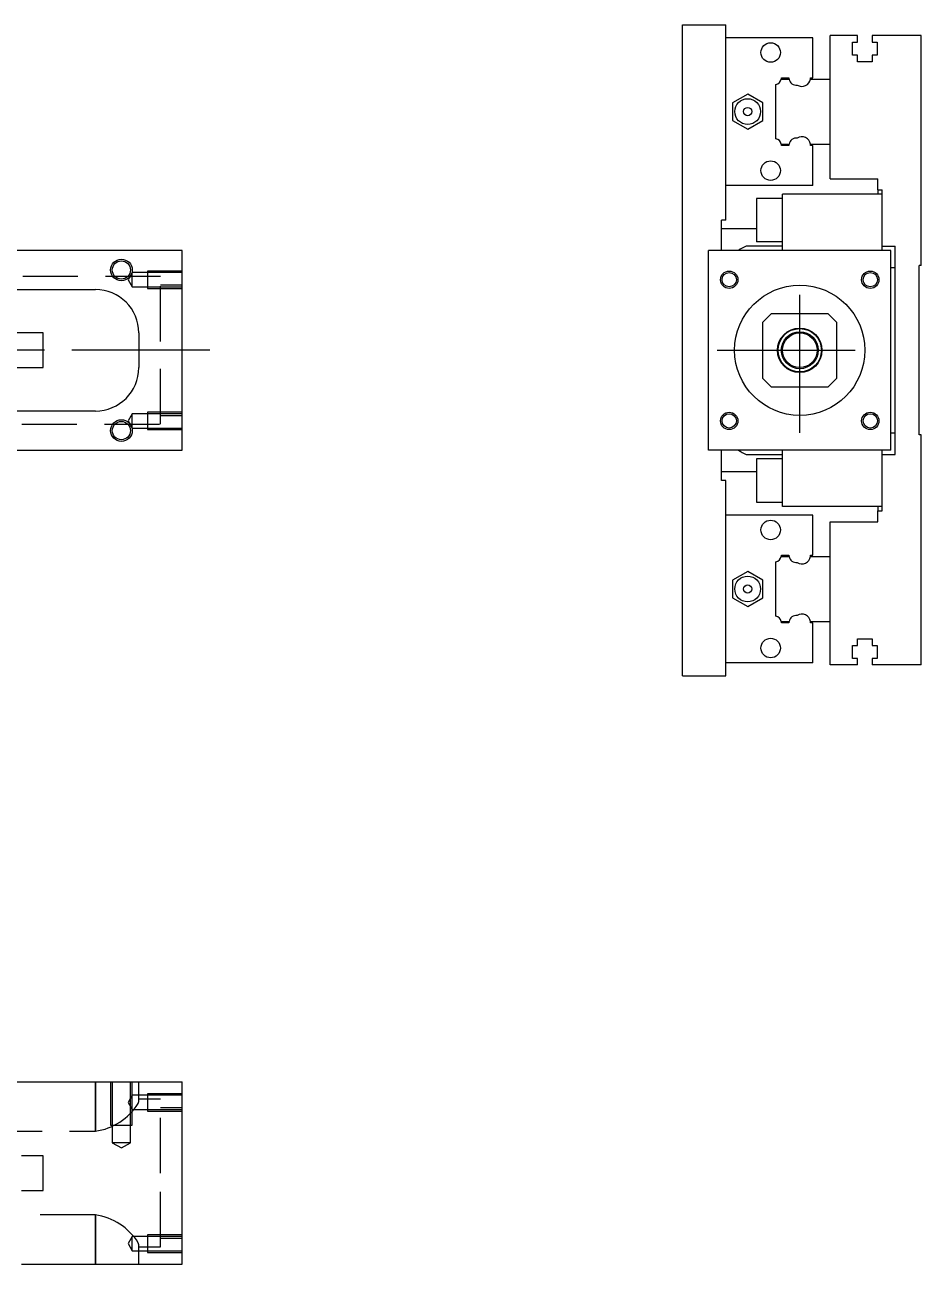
# Model space of a CAD drawing. Extents: x -10 to 607, y -292 to 77.
# Drawn here: x 400.7 to 607.4, y -210.6 to 75 of the extents above; entities that cross this region are included whole.
import ezdxf

# ---------------------------------------------------------------- set-up
doc = ezdxf.new("R2010")
doc.units = 0
doc.linetypes.add('CENTER', pattern=[50.8, 31.75, -6.35, 6.35, -6.35])
doc.linetypes.add('DASHED', pattern=[19.05, 12.7, -6.35])
doc.layers.get('0').update_dxf_attribs({"linetype": 'CONTINUOUS'})
doc.layers.add('CENTER', color=1, linetype='CENTER')

msp = doc.modelspace()

# ---------------------------------------------------------------- linework, layer by layer
at = {"color": 7, "linetype": 'CONTINUOUS'}
for p, q in [((552.35, -75), (552.35, 75)), ((552.35, 75), (562.35, 75)), ((562.35, 30), (562.35, 75)), ((582.35, 72), (562.35, 72)), ((582.35, 62.8), (582.35, 72)), ((586.35, 62.5), (586.35, 72.5)), ((592.65, 72.5), (586.35, 72.5)), ((592.65, 71), (592.65, 72.5)), ((596.05, 72.5), (596.05, 71)), ((607.35, 72.5), (596.05, 72.5)), ((607.35, 19.5), (607.35, 72.5)), ((591.5, 71), (592.65, 71)), ((591.5, 68), (591.5, 71)), ((596.05, 71), (597.2, 71)), ((597.2, 71), (597.2, 68)), ((592.65, 68), (591.5, 68)), ((592.65, 66.5), (592.65, 68)), ((596.05, 66.5), (592.65, 66.5)), ((596.05, 68), (596.05, 66.5)), ((597.2, 68), (596.05, 68)), ((573.85, 48.752272), (573.85, 61.247728)), ((575.102272, 62.5), (576.87668, 62.5)), ((575.147056, 62.8), (576.85, 62.8)), ((581.827372, 62.5), (586.35, 62.5)), ((581.85, 62.8), (582.35, 62.8)), ((586.35, 47.5), (586.35, 62.5)), ((586.35, 47.5), (586.35, 62.5)), ((567.35, 59.041452), (563.85, 57.020726)), ((570.849999, 57.020726), (567.35, 59.041452)), ((563.85, 57.020726), (563.849999, 52.979274)), ((570.849999, 52.979274), (570.849999, 57.020726)), ((563.849999, 52.979274), (567.35, 50.958548)), ((567.35, 50.958548), (570.849999, 52.979274)), ((575.102272, 47.5), (576.87668, 47.5)), ((576.85, 47.2), (575.147056, 47.2)), ((581.827372, 47.5), (586.35, 47.5)), ((582.35, 47.2), (581.85, 47.2)), ((582.35, 38), (582.35, 47.2)), ((586.35, 39.5), (586.35, 47.5)), ((582.35, 38), (562.35, 38)), ((586.35, 39.5), (597.35, 39.5)), ((597.35, 37), (597.35, 39.5)), ((569.35, 35), (569.35, 30)), ((575.35, 35), (569.35, 35)), ((598.35, 36), (575.35, 36)), ((575.35, 23), (575.35, 36)), ((597.35, 37), (598.35, 37)), ((597.35, 37), (597.35, 36)), ((598.35, 36), (598.35, 37)), ((598.35, 24), (598.35, 36)), ((598.35, 24), (598.35, 36)), ((562.35, 30), (561.35, 30)), ((561.35, 23), (561.35, 30)), ((569.35, 30), (569.35, 25)), ((569.35, 28), (561.35, 28)), ((437, 23), (365, 23)), ((437, -23), (437, 23)), ((558.35, -23), (558.35, 23)), ((600.35, 23), (558.35, 23)), ((575.35, 24), (566.980684, 24)), ((575.35, 25), (569.35, 25)), ((598.35, 23), (598.35, 24)), ((598.35, 24), (601.35, 24)), ((600.35, -23), (600.35, 23)), ((601.35, -24), (601.35, 24)), ((601.35, 19), (600.35, 19)), ((607.35, 19.5), (606.85, 19.5)), ((606.85, -19.5), (606.85, 19.5)), ((392, 14), (417, 14)), ((572.85, 8.5), (570.85, 6.5)), ((570.85, -6.5), (570.85, 6.5)), ((572.85, 8.5), (585.85, 8.5)), ((587.85, 6.5), (585.85, 8.5)), ((587.85, 6.5), (587.85, -6.5)), ((405, 4), (390, 4)), ((405, 0), (405, 4)), ((427, 4), (427, -4)), ((405, -4), (405, 0)), ((390, -4), (405, -4)), ((570.85, -6.5), (572.85, -8.5)), ((585.85, -8.5), (572.85, -8.5)), ((585.85, -8.5), (587.85, -6.5)), ((417, -14), (392, -14)), ((600.35, -19), (601.35, -19)), ((607.35, -19.5), (606.85, -19.5)), ((607.35, -72.5), (607.35, -19.5)), ((365, -23), (437, -23)), ((600.35, -23), (558.35, -23)), ((561.35, -30), (561.35, -23)), ((566.980684, -24), (575.35, -24)), ((569.35, -25), (569.35, -30)), ((575.35, -25), (569.35, -25)), ((575.35, -36), (575.35, -23)), ((598.35, -24), (598.35, -23)), ((598.35, -36), (598.35, -24)), ((598.35, -36), (598.35, -24)), ((598.35, -24), (601.35, -24)), ((569.35, -28), (561.35, -28)), ((562.35, -30), (561.35, -30)), ((562.35, -75), (562.35, -30)), ((569.35, -30), (569.35, -35)), ((569.35, -35), (575.35, -35)), ((598.35, -36), (575.35, -36)), ((597.35, -36), (597.35, -37)), ((597.35, -37), (598.35, -37)), ((597.35, -39.5), (597.35, -37)), ((598.35, -37), (598.35, -36)), ((582.35, -38), (562.35, -38)), ((582.35, -47.2), (582.35, -38)), ((586.35, -47.5), (586.35, -39.5)), ((586.35, -39.5), (597.35, -39.5)), ((575.102272, -47.5), (576.87668, -47.5)), ((575.147056, -47.2), (576.85, -47.2)), ((581.827372, -47.5), (586.35, -47.5)), ((581.85, -47.2), (582.35, -47.2)), ((586.35, -62.5), (586.35, -47.5)), ((586.35, -62.5), (586.35, -47.5)), ((567.35, -50.958548), (563.85, -52.979274)), ((570.849999, -52.979274), (567.35, -50.958548)), ((573.85, -61.247728), (573.85, -48.752272)), ((563.85, -52.979274), (563.849999, -57.020726)), ((570.849999, -57.020726), (570.849999, -52.979274)), ((563.849999, -57.020726), (567.35, -59.041452)), ((567.35, -59.041452), (570.849999, -57.020726)), ((575.102272, -62.5), (576.87668, -62.5)), ((576.85, -62.8), (575.147056, -62.8)), ((581.827372, -62.5), (586.35, -62.5)), ((582.35, -62.8), (581.85, -62.8)), ((582.35, -72), (582.35, -62.8)), ((586.35, -72.5), (586.35, -62.5)), ((591.5, -68), (592.65, -68)), ((591.5, -71), (591.5, -68)), ((592.65, -66.5), (596.05, -66.5)), ((592.65, -68), (592.65, -66.5)), ((596.05, -66.5), (596.05, -68)), ((596.05, -68), (597.2, -68)), ((597.2, -68), (597.2, -71)), ((592.65, -71), (591.5, -71)), ((592.65, -72.5), (592.65, -71)), ((596.05, -71), (596.05, -72.5)), ((597.2, -71), (596.05, -71)), ((582.35, -72), (562.35, -72)), ((592.65, -72.5), (586.35, -72.5)), ((607.35, -72.5), (596.05, -72.5)), ((552.35, -75), (562.35, -75)), ((365, -168.58), (437, -168.58)), ((437, -210.58), (437, -168.58)), ((400, -210.58), (437, -210.58))]:
    msp.add_line(p, q, dxfattribs=at)
at = {"color": 3, "linetype": 'DASHED'}
for p, q in [((425.5, 17.913456), (424.547372, 16.263456)), ((425.5, 14.613456), (425.5, 17.913456)), ((429, 17.913456), (425.5, 17.913456)), ((429, 18.26345), (429, 14.26346)), ((437, 18.26345), (429, 18.26345)), ((437, 17.913456), (429, 17.913456)), ((432, 17), (381, 17)), ((424.547372, 16.263456), (425.5, 14.613456)), ((425.5, 14.613456), (429, 14.613456)), ((429, 14.613456), (437, 14.613456)), ((432, -17), (432, 17)), ((437, 15), (432, 15)), ((429, 14.26346), (437, 14.26346)), ((429, -14.26346), (429, -18.26345)), ((437, -14.26346), (429, -14.26346)), ((381, -17), (432, -17)), ((425.5, -14.613456), (424.547372, -16.263456)), ((424.547372, -16.263456), (425.5, -17.913456)), ((425.5, -17.913456), (425.5, -14.613456)), ((429, -14.613456), (425.5, -14.613456)), ((437, -14.613456), (429, -14.613456)), ((432, -15), (437, -15)), ((425.5, -17.913456), (429, -17.913456)), ((429, -17.913456), (437, -17.913456)), ((429, -18.26345), (437, -18.26345)), ((417, -168.58), (417, -179.93635)), ((417, -179.93635), (417, -168.58)), ((420.500006, -168.58), (420.500006, -178.58)), ((420.9, -168.58), (420.9, -178.58)), ((425.1, -178.58), (425.1, -168.58)), ((425.499994, -178.58), (425.499994, -168.58)), ((427, -173.057288), (427, -168.58)), ((429, -171.31655), (429, -175.31654)), ((437, -171.31655), (429, -171.31655)), ((425.5, -171.666544), (424.547372, -173.316544)), ((424.547372, -173.316544), (425.5, -174.966544)), ((429, -171.666544), (425.5, -171.666544)), ((426.848666, -173.575906), (426.961422, -173.294492)), ((426.961422, -173.294492), (427, -173.057288)), ((432, -172.58), (427, -172.58)), ((437, -171.666544), (429, -171.666544)), ((432, -189.58), (432, -172.58)), ((425.5, -174.966544), (429, -174.966544)), ((429, -174.966544), (437, -174.966544)), ((429, -175.31654), (437, -175.31654)), ((437, -174.58), (432, -174.58)), ((420.500006, -178.58), (425.499994, -178.58)), ((420.9, -178.58), (420.9, -182.58)), ((425.1, -182.58), (425.1, -178.58)), ((392, -179.93635), (417, -179.93635)), ((425.1, -182.58), (420.9, -182.58)), ((420.9, -182.58), (423, -183.792436)), ((423, -183.792436), (425.1, -182.58)), ((405, -185.58), (400, -185.58)), ((405, -193.58), (405, -185.58)), ((432, -206.58), (432, -189.58)), ((400, -193.58), (405, -193.58)), ((417, -199.22365), (392, -199.22365)), ((417, -199.22365), (417, -210.58)), ((417, -210.58), (417, -199.22365)), ((425.5, -204.193456), (424.547372, -205.843456)), ((425.5, -207.493456), (425.5, -204.193456)), ((429, -204.193456), (425.5, -204.193456)), ((429, -203.84346), (429, -207.84345)), ((437, -203.84346), (429, -203.84346)), ((437, -204.193456), (429, -204.193456)), ((432, -204.58), (437, -204.58)), ((424.547372, -205.843456), (425.5, -207.493456)), ((425.5, -207.493456), (429, -207.493456)), ((426.966794, -205.88428), (426.869504, -205.627592)), ((427, -206.102712), (426.966794, -205.88428)), ((427, -210.58), (427, -206.102712)), ((427, -206.58), (432, -206.58)), ((429, -207.493456), (437, -207.493456)), ((429, -207.84345), (437, -207.84345))]:
    msp.add_line(p, q, dxfattribs=at)
at = {"color": 7, "linetype": 'CONTINUOUS'}
for centre, radius in [((572.649999, 68.6), 2.25), ((567.35, 55), 2.97), ((567.35, 55), 0.97), ((572.649999, 41.4), 2.25), ((423, 18.5), 2.1), ((563.086544, 16.263456), 1.65), ((595.613456, 16.263456), 1.65), ((579.35, 0), 15), ((579.35, 0), 5.125), ((579.35, 0), 5), ((579.35, 0), 4.25), ((579.35, 0), 4), ((423, -18.5), 2.1), ((563.086544, -16.263456), 1.65), ((595.613456, -16.263456), 1.65), ((572.649999, -41.4), 2.25), ((567.35, -55), 2.97), ((567.35, -55), 0.97), ((572.649999, -68.6), 2.25)]:
    msp.add_circle(centre, radius, dxfattribs=at)
at = {"color": 3, "linetype": 'CONTINUOUS'}
for centre, radius in [((423, 18.5), 2.5), ((563.086544, 16.263456), 2), ((595.613456, 16.263456), 2), ((563.086544, -16.263456), 2), ((595.613456, -16.263456), 2), ((423, -18.5), 2.5)]:
    msp.add_circle(centre, radius, dxfattribs=at)
at = {"color": 7, "linetype": 'CONTINUOUS'}
for centre, radius, start, end in [((573.45, 62.9), 1.7, 283.608961, 346.391039), ((573.45, 62.9), 1.7, 346.391039, 356.627713), ((578.55, 62.8), 1.7, 180, 190.164249), ((578.55, 62.8), 1.7, 190.164249, 277.540197), ((579.85, 62.8), 2, 237.42103, 351.373073), ((579.85, 62.8), 2, 351.373073, 0), ((573.45, 47.1), 1.7, 13.608961, 76.391039), ((578.55, 47.2), 1.7, 82.459803, 169.835751), ((579.85, 47.2), 2, 8.626927, 122.57897), ((573.45, 47.1), 1.7, 3.372287, 13.608961), ((578.55, 47.2), 1.7, 169.835751, 180), ((579.85, 47.2), 2, 0, 8.626927), ((579.35, 0), 27, 117.266044, 121.586338), ((417, 4), 10, 0, 90), ((417, -4), 10, 270, 0), ((579.35, 0), 27, 238.413662, 242.733956), ((573.45, -47.1), 1.7, 283.608961, 346.391039), ((573.45, -47.1), 1.7, 346.391039, 356.627713), ((578.55, -47.2), 1.7, 180, 190.164249), ((578.55, -47.2), 1.7, 190.164249, 277.540197), ((579.85, -47.2), 2, 237.42103, 351.373073), ((579.85, -47.2), 2, 351.373073, 0), ((573.45, -62.9), 1.7, 13.608961, 76.391039), ((573.45, -62.9), 1.7, 3.372287, 13.608961), ((578.55, -62.8), 1.7, 169.835751, 180), ((578.55, -62.8), 1.7, 82.459803, 169.835751), ((579.85, -62.8), 2, 8.626927, 122.57897), ((579.85, -62.8), 2, 0, 8.626927)]:
    msp.add_arc(centre, radius, start, end, dxfattribs=at)
at = {"color": 3, "linetype": 'DASHED'}
for centre, radius, start, end in [((415.003613, -166.039917), 14.039103, 278.17527976, 327.53490962), ((415.02589, -213.073288), 13.989624, 32.15624316, 81.88777618)]:
    msp.add_arc(centre, radius, start, end, dxfattribs=at)
at = {"layer": 'CENTER', "color": 1, "linetype": 'CENTER'}
for p, q in [((579.35, -19), (579.35, 19)), ((443.361871, 0), (-10.32213, 0)), ((560.35, 0), (598.35, 0))]:
    msp.add_line(p, q, dxfattribs=at)

doc.saveas('drawing.dxf')
